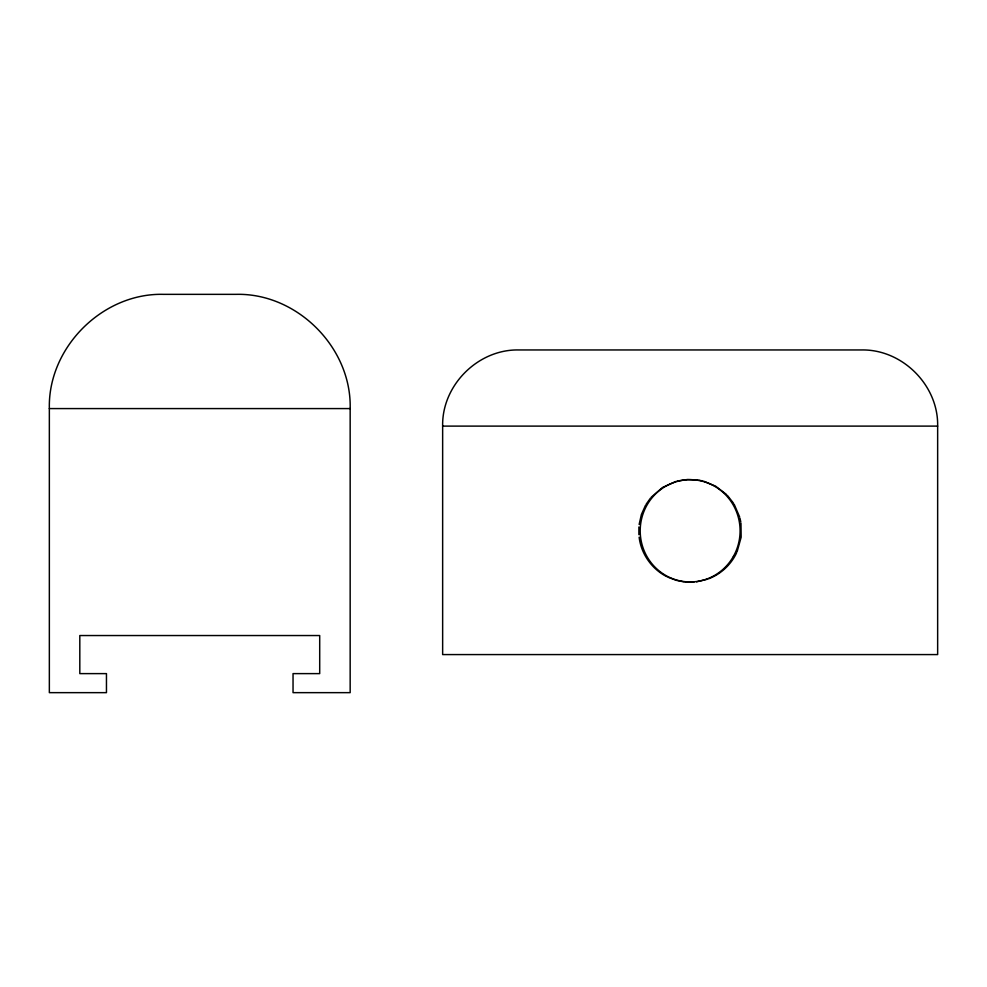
<?xml version="1.0" encoding="UTF-8"?>
<svg xmlns="http://www.w3.org/2000/svg" width="987" height="987" viewBox="0 0 987 987"><rect width="100%" height="100%" fill="white"/><g stroke="black" fill="none" stroke-linecap="round" stroke-linejoin="round"><path stroke-width="1.48" d="M49.35 408.581C47.783 347.547 102.549 292.781 163.583 294.348L235.93 294.348C296.964 292.781 351.73 347.547 350.163 408.581L350.163 692.652L293.04 692.652L293.04 673.615L319.702 673.615L319.702 635.542L79.811 635.542L79.811 673.615L106.46 673.615L106.46 692.652L49.35 692.652L49.35 408.581L350.163 408.581M638.885 526.984L638.885 534.67M442.645 426.113C441.781 385.3 477.992 349.114 518.792 349.953L861.503 349.953C902.303 349.114 938.514 385.3 937.65 426.113L937.65 654.578L442.645 654.578L442.645 426.113L937.65 426.113M639.144 524.442L641.377 514.56L645.486 505.369M737.079 551.807L741.151 537.212L740.978 523.184M736.549 552.942C731.022 564.65 720.88 574.064 708.802 578.727M646.115 504.295L650.433 498.188M651.235 497.226L662.524 487.467L676.305 481.323M707.617 579.172L696.526 581.837M677.526 480.99L687.581 479.485L697.784 479.99M693.984 582.083L685.027 581.972M683.769 581.837L676.305 580.331L668.014 577.222M699.043 480.2L702.769 480.99M703.99 481.323L715.624 486.184L726.506 494.487M666.879 576.667C651.852 569.178 641.106 553.88 639.144 537.212M727.382 495.388L733.514 503.234M734.18 504.295L739.658 516.991M739.979 518.212L740.781 521.926M733.403 556.397A51.139 49.955 -90 0 0 690.147 479.694A51.139 49.955 -90 0 0 646.892 556.397A51.139 49.955 -90 0 0 733.403 556.397"/></g></svg>
